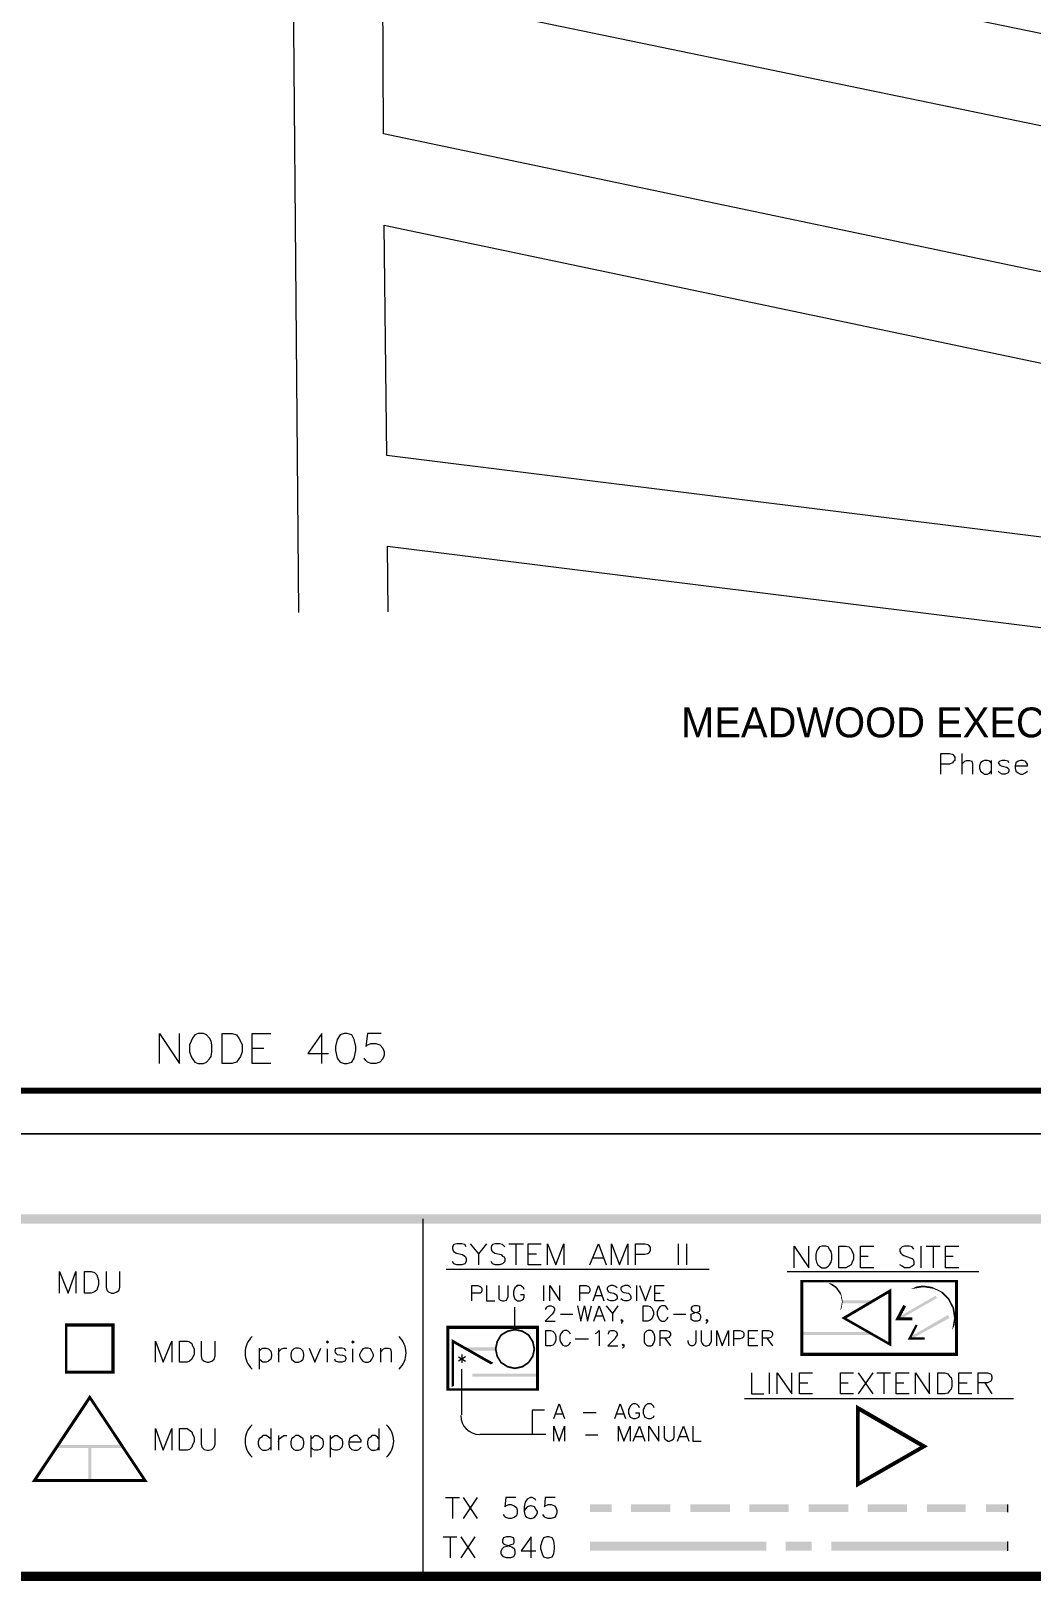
# Model space of a CAD drawing. Header units: millimetres. Extents: x -5 to 817, y 96 to 1062.
# Drawn here: x 405 to 511.7, y 95.7 to 261 of the extents above; entities that cross this region are included whole.
import ezdxf

# ---------------------------------------------------------------- set-up
doc = ezdxf.new("R2010")
doc.units = ezdxf.units.MM
for name, color, linetype in [('PDF_0', 7, 'Continuous'), ('PDF_BLOCK', 7, 'Continuous'), ('PDF_NOTES', 7, 'Continuous')]:
    doc.layers.add(name, color=color, linetype=linetype)
for name, color, linetype, true_color in [('PDF_MDUCOUNT', 8, 'Continuous', 0x808080), ('PDF_MDUCOUNT2', 11, 'Continuous', 0xff7f7f), ('PDF_NODEBOUNDARY', 8, 'Continuous', 0x808080), ('PDF_RDBKGRD', 8, 'Continuous', 0x808080), ('PDF_TEXT', 40, 'Continuous', 0xffbf00)]:
    doc.layers.add(name, color=color, linetype=linetype, true_color=true_color)
doc.styles.add('PDF Stylus BT', font='stylu.ttf')

msp = doc.modelspace()

# ---------------------------------------------------------------- linework, layer by layer
at = {"layer": 'PDF_0', "lineweight": 0}
for points, const_width in [([(2.7, 1061.45), (816.46, 1061.45), (816.46, 96.24), (2.7, 96.24)], 0.989), ([(458.55, 119.69), (458.72, 120.48), (458.55, 121.26), (458.1, 121.96), (457.44, 122.37), (456.65, 122.54), (455.87, 122.37), (455.17, 121.96), (454.76, 121.26), (454.59, 120.48), (454.76, 119.69), (455.17, 119.03), (455.87, 118.58), (456.65, 118.41), (457.44, 118.58), (458.1, 119.03)], 0.184)]:
    msp.add_lwpolyline(points, close=True, dxfattribs=dict(at, const_width=const_width))
for points in [[(7.98, 1056.17), (807.47, 1056.17), (807.47, 143.4), (7.98, 143.4)], [(7.98, 143.4), (807.47, 143.4), (807.47, 1056.17), (7.98, 1056.17)]]:
    msp.add_lwpolyline(points, close=True, dxfattribs=at)
for points in [[(491.41, 124.68, 0.0808, 0.0808, 0), (491.57, 125.5, 0.0808, 0.0808, 0), (491.41, 126.33, 0.162, 0.162, 0), (490.91, 127.03, 0.162, 0.162, 0), (490.25, 127.48, 0, 0, 0), (489.47, 127.65, 0, 0, 0), (488.6, 127.48, 0, 0, 0), (487.94, 127.03, 0, 0, 0), (487.49, 126.33, 0, 0, 0), (487.33, 125.5, 0, 0, 0), (487.49, 124.68, 0, 0, 0), (487.94, 123.98, 0, 0, 0), (488.6, 123.53, 0, 0, 0), (489.47, 123.36, 0, 0, 0), (490.25, 123.53, 0, 0, 0), (490.91, 123.98, 0, 0, 0)], [(503.4, 122.74, 0.163, 0.163, 0), (503.57, 123.77, 0.175, 0.175, 0), (503.4, 124.84, 0.163, 0.163, 0), (502.91, 125.79, 0.184, 0.184, 0), (502.17, 126.54, 0.111, 0.111, 0), (501.22, 126.99, 0.175, 0.175, 0), (500.19, 127.15, 0.184, 0.184, 0), (499.16, 126.99, 0, 0, 0), (498.17, 126.54, 0, 0, 0), (497.47, 125.79, 0, 0, 0), (496.97, 124.84, 0, 0, 0), (496.81, 123.77, 0, 0, 0), (496.97, 122.74, 0, 0, 0), (497.47, 121.84, 0, 0, 0), (498.17, 121.09, 0, 0, 0), (499.16, 120.6, 0, 0, 0), (500.19, 120.43, 0, 0, 0), (501.22, 120.6, 0, 0, 0), (502.17, 121.09, 0, 0, 0), (502.91, 121.84, 0, 0, 0)]]:
    msp.add_lwpolyline(points, format="xyseb", close=True, dxfattribs=at)
at = {"layer": 'PDF_0', "transparency": 33554559}
for points in [[(2.7, 134.82), (2.7, 133.83), (816.46, 134.82)], [(2.7, 133.83), (816.46, 134.82), (816.46, 133.83)]]:
    msp.add_solid(points, dxfattribs=at)
at = {"layer": 'PDF_BLOCK', "lineweight": 0}
for points in [[(446.84, 134.33), (446.84, 96.24)], [(451.46, 131.36), (451.3, 131.61), (450.97, 131.69), (450.47, 131.69), (450.14, 131.61), (449.98, 131.36), (449.98, 131.19), (450.06, 130.95), (450.14, 130.86), (450.39, 130.7), (451.05, 130.53), (451.3, 130.37), (451.38, 130.29), (451.46, 130.12), (451.46, 129.79), (451.3, 129.54), (450.97, 129.46), (450.47, 129.46), (450.14, 129.54), (449.98, 129.79)], [(451.87, 131.69), (452.78, 130.62), (452.78, 129.46)], [(453.6, 131.69), (452.78, 130.62)], [(455.58, 131.36), (455.34, 131.61), (455.01, 131.69), (454.59, 131.69), (454.26, 131.61), (454.1, 131.36), (454.1, 131.19), (454.18, 130.95), (454.26, 130.86), (454.51, 130.7), (455.17, 130.53), (455.34, 130.37), (455.5, 130.29), (455.58, 130.12), (455.58, 129.79), (455.34, 129.54), (455.01, 129.46), (454.59, 129.46), (454.26, 129.54), (454.1, 129.79)], [(456, 131.69), (457.56, 131.69)], [(456.74, 131.69), (456.74, 129.46)], [(459.46, 129.46), (458.06, 129.46), (458.06, 131.69), (459.46, 131.69)], [(458.06, 130.62), (458.96, 130.62)], [(460.12, 129.46), (460.12, 131.69), (461.02, 129.46), (461.85, 131.69), (461.85, 129.46)], [(464.65, 129.46), (465.56, 131.69), (466.38, 129.46)], [(466.96, 129.46), (466.96, 131.69), (467.79, 129.46), (468.69, 131.69), (468.69, 129.46)], [(469.52, 129.46), (469.52, 131.69), (470.51, 131.69), (470.84, 131.61), (470.92, 131.52), (471.08, 131.28), (471.08, 130.95), (470.92, 130.7), (470.84, 130.62), (470.51, 130.53), (469.52, 130.53)], [(474.05, 131.69), (474.05, 129.46)], [(474.96, 131.69), (474.96, 129.46)], [(486.42, 129.13), (486.42, 131.44), (487.98, 129.13), (487.98, 131.44)], [(494.91, 129.13), (493.51, 129.13), (493.51, 131.44), (494.91, 131.44)], [(499.2, 131.11), (499.03, 131.36), (498.7, 131.44), (498.21, 131.44), (497.96, 131.36), (497.71, 131.11), (497.71, 130.86), (497.8, 130.7), (497.96, 130.53), (498.13, 130.45), (498.79, 130.2), (499.03, 130.12), (499.12, 130.04), (499.2, 129.79), (499.2, 129.46), (499.03, 129.3), (498.7, 129.13), (498.21, 129.13), (497.96, 129.3), (497.71, 129.46)], [(499.94, 131.44), (499.94, 129.13)], [(500.52, 131.44), (502, 131.44)], [(501.26, 131.44), (501.26, 129.13)], [(503.98, 129.13), (502.58, 129.13), (502.58, 131.44), (503.98, 131.44)], [(449.32, 128.97), (477.35, 128.97)], [(464.98, 130.2), (466.05, 130.2)], [(493.51, 130.37), (494.33, 130.37)], [(502.58, 130.37), (503.4, 130.37)], [(408.09, 126.41), (408.09, 128.72), (409, 126.41), (409.82, 128.72), (409.82, 126.41)], [(413.04, 128.72), (413.04, 127.07), (413.12, 126.74), (413.29, 126.58), (413.62, 126.41), (413.86, 126.41), (414.19, 126.58), (414.44, 126.74), (414.52, 127.07), (414.52, 128.72)], [(452.04, 125.59), (452.04, 127.24), (452.7, 127.24), (452.94, 127.15), (453.03, 127.07), (453.11, 126.91), (453.11, 126.66), (453.03, 126.49), (452.94, 126.41), (452.7, 126.41), (452.04, 126.41)], [(453.6, 127.24), (453.6, 125.59), (454.51, 125.59)], [(454.92, 127.24), (454.92, 126.08), (454.92, 125.83), (455.09, 125.67), (455.34, 125.59), (455.5, 125.59), (455.75, 125.67), (455.83, 125.83), (455.91, 126.08), (455.91, 127.24)], [(457.64, 126.82), (457.56, 126.99), (457.4, 127.15), (457.23, 127.24), (456.9, 127.24), (456.82, 127.15), (456.65, 126.99), (456.57, 126.82), (456.49, 126.58), (456.49, 126.25), (456.57, 126), (456.65, 125.83), (456.82, 125.67), (456.9, 125.59), (457.23, 125.59), (457.4, 125.67), (457.56, 125.83), (457.64, 126), (457.64, 126.25), (457.23, 126.25)], [(459.71, 127.24), (459.71, 125.59)], [(460.36, 125.59), (460.36, 127.24), (461.44, 125.59), (461.44, 127.24)], [(463.58, 125.59), (463.58, 127.24), (464.24, 127.24), (464.49, 127.15), (464.57, 127.07), (464.65, 126.91), (464.65, 126.66), (464.57, 126.49), (464.49, 126.41), (464.24, 126.41), (463.58, 126.41)], [(464.98, 125.59), (465.56, 127.24), (466.14, 125.59)], [(467.54, 126.99), (467.37, 127.15), (467.13, 127.24), (466.88, 127.24), (466.63, 127.15), (466.47, 126.99), (466.47, 126.82), (466.55, 126.66), (466.63, 126.58), (466.8, 126.49), (467.21, 126.41), (467.37, 126.33), (467.46, 126.25), (467.54, 126.08), (467.54, 125.83), (467.37, 125.67), (467.13, 125.59), (466.88, 125.59), (466.63, 125.67), (466.47, 125.83)], [(469.02, 126.99), (468.86, 127.15), (468.69, 127.24), (468.36, 127.24), (468.11, 127.15), (467.95, 126.99), (467.95, 126.82), (468.03, 126.66), (468.11, 126.58), (468.28, 126.49), (468.77, 126.41), (468.86, 126.33), (468.94, 126.25), (469.02, 126.08), (469.02, 125.83), (468.86, 125.67), (468.69, 125.59), (468.36, 125.59), (468.11, 125.67), (467.95, 125.83)], [(469.6, 127.24), (469.6, 125.59)], [(469.93, 127.24), (470.59, 125.59), (471.17, 127.24)], [(472.57, 125.59), (471.58, 125.59), (471.58, 127.24), (472.57, 127.24)], [(485.68, 128.72), (506.12, 128.72)], [(465.15, 126.16), (465.97, 126.16)], [(471.58, 126.41), (472.15, 126.41)], [(456.65, 122.54), (456.65, 124.93)], [(459.95, 124.68), (459.95, 124.76), (460.04, 124.93), (460.12, 125.01), (460.28, 125.09), (460.53, 125.09), (460.69, 125.01), (460.78, 124.93), (460.86, 124.76), (460.86, 124.6), (460.78, 124.43), (460.61, 124.19), (459.87, 123.44), (460.94, 123.44)], [(461.52, 124.19), (462.84, 124.19)], [(463.33, 125.09), (463.66, 123.44), (464.07, 125.09), (464.4, 123.44), (464.82, 125.09)], [(465.06, 123.44), (465.64, 125.09), (466.22, 123.44)], [(465.23, 124.02), (466.05, 124.02)], [(466.38, 125.09), (467.04, 124.27), (467.04, 123.44)], [(467.62, 125.09), (467.04, 124.27)], [(472.98, 124.68), (472.9, 124.84), (472.73, 125.01), (472.65, 125.09), (472.32, 125.09), (472.15, 125.01), (471.99, 124.84), (471.91, 124.68), (471.83, 124.43), (471.83, 124.1), (471.91, 123.86), (471.99, 123.69), (472.15, 123.53), (472.32, 123.44), (472.65, 123.44), (472.73, 123.53), (472.9, 123.69), (472.98, 123.86)], [(473.56, 124.19), (474.88, 124.19)], [(462.59, 122.04), (462.51, 122.21), (462.34, 122.37), (462.18, 122.45), (461.93, 122.45), (461.77, 122.37), (461.6, 122.21), (461.52, 122.04), (461.44, 121.79), (461.44, 121.46), (461.52, 121.22), (461.6, 121.05), (461.77, 120.89), (461.93, 120.81), (462.18, 120.81), (462.34, 120.89), (462.51, 121.05), (462.59, 121.22)], [(465.23, 122.12), (465.39, 122.21), (465.64, 122.45), (465.64, 120.81)], [(466.63, 122.04), (466.63, 122.12), (466.71, 122.29), (466.71, 122.37), (466.88, 122.45), (467.21, 122.45), (467.37, 122.37), (467.46, 122.29), (467.54, 122.12), (467.54, 121.96), (467.46, 121.79), (467.29, 121.55), (466.55, 120.81), (467.62, 120.81)], [(468.11, 123.53), (468.03, 123.44), (468.03, 123.53), (468.03, 123.61), (468.11, 123.53), (468.11, 123.36), (468.03, 123.28), (468.03, 123.2)], [(472.15, 120.81), (472.15, 122.45), (472.81, 122.45), (473.06, 122.37), (473.14, 122.29), (473.23, 122.12), (473.23, 121.96), (473.14, 121.79), (473.06, 121.71), (472.81, 121.63), (472.15, 121.63)], [(475.95, 122.45), (475.95, 121.22), (475.86, 120.97), (475.78, 120.89), (475.62, 120.81), (475.45, 120.81), (475.29, 120.89), (475.21, 120.97), (475.12, 121.22), (475.12, 121.38)], [(476.52, 122.45), (476.52, 121.3), (476.61, 121.05), (476.77, 120.89), (476.94, 120.81), (477.1, 120.81), (477.35, 120.89), (477.51, 121.05), (477.6, 121.3), (477.6, 122.45)], [(477.18, 123.53), (477.1, 123.44), (477.02, 123.53), (477.1, 123.61), (477.18, 123.53), (477.18, 123.36), (477.1, 123.28), (477.02, 123.2)], [(478.17, 120.81), (478.17, 122.45), (478.75, 120.81), (479.41, 122.45), (479.41, 120.81)], [(479.99, 120.81), (479.99, 122.45), (480.65, 122.45), (480.89, 122.37), (480.98, 122.29), (481.06, 122.12), (481.06, 121.88), (480.98, 121.71), (480.89, 121.63), (480.65, 121.55), (479.99, 121.55)], [(482.54, 120.81), (481.55, 120.81), (481.55, 122.45), (482.54, 122.45)], [(483.04, 120.81), (483.04, 122.45), (483.7, 122.45), (483.94, 122.37), (484.03, 122.29), (484.11, 122.12), (484.11, 121.96), (484.03, 121.79), (483.94, 121.71), (483.7, 121.63), (483.04, 121.63)], [(418.32, 119.07), (418.32, 121.3), (419.14, 119.07), (420.05, 121.3), (420.05, 119.07)], [(423.18, 121.3), (423.18, 119.73), (423.26, 119.4), (423.51, 119.16), (423.84, 119.07), (424.01, 119.07), (424.34, 119.16), (424.58, 119.4), (424.67, 119.73), (424.67, 121.3)], [(463.09, 121.55), (464.49, 121.55)], [(468.28, 120.89), (468.2, 120.81), (468.11, 120.89), (468.2, 120.97), (468.28, 120.89), (468.28, 120.72), (468.2, 120.64), (468.11, 120.56)], [(472.65, 121.63), (473.23, 120.81)], [(481.55, 121.63), (482.21, 121.63)], [(483.53, 121.63), (484.11, 120.81)], [(429.36, 120.56), (429.36, 118.33)], [(429.36, 120.23), (429.61, 120.48), (429.78, 120.56), (430.11, 120.56), (430.35, 120.48), (430.6, 120.23), (430.68, 119.9), (430.68, 119.73), (430.6, 119.4), (430.35, 119.16), (430.11, 119.07), (429.78, 119.07), (429.61, 119.16), (429.36, 119.4)], [(431.43, 120.56), (431.43, 119.07)], [(431.43, 119.9), (431.51, 120.23), (431.76, 120.48), (432, 120.56), (432.33, 120.56)], [(434.72, 120.56), (435.3, 119.07), (435.96, 120.56)], [(436.62, 120.48), (436.62, 119.07)], [(438.6, 120.23), (438.52, 120.48), (438.19, 120.56), (437.86, 120.56), (437.53, 120.48), (437.44, 120.23), (437.53, 120.06), (437.69, 119.9), (438.27, 119.82), (438.52, 119.73), (438.6, 119.49), (438.6, 119.4), (438.52, 119.16), (438.19, 119.07), (437.86, 119.07), (437.53, 119.16), (437.44, 119.4)], [(439.34, 120.48), (439.34, 119.07)], [(442.31, 120.56), (442.31, 119.07)], [(442.31, 120.15), (442.64, 120.48), (442.8, 120.56), (443.13, 120.56), (443.38, 120.48), (443.46, 120.15), (443.46, 119.07)], [(450.64, 119.65), (451.38, 119.16)], [(451.38, 119.65), (450.64, 119.16)], [(450.97, 119.9), (450.97, 118.99)], [(450.97, 113.47), (450.97, 118.33)], [(481.88, 117.92), (481.88, 115.69), (483.2, 115.69)], [(483.78, 117.92), (483.78, 115.69)], [(484.6, 115.69), (484.6, 117.92), (486.17, 115.69), (486.17, 117.92)], [(488.4, 115.69), (487, 115.69), (487, 117.92), (488.4, 117.92)], [(492.77, 115.69), (491.37, 115.69), (491.37, 117.92), (492.77, 117.92)], [(493.26, 117.92), (494.83, 115.69)], [(494.83, 117.92), (493.26, 115.69)], [(495.24, 117.92), (496.72, 117.92)], [(495.98, 117.92), (495.98, 115.69)], [(498.7, 115.69), (497.3, 115.69), (497.3, 117.92), (498.7, 117.92)], [(499.36, 115.69), (499.36, 117.92), (500.85, 115.69), (500.85, 117.92)], [(505.38, 115.69), (503.98, 115.69), (503.98, 117.92), (505.38, 117.92)], [(506.04, 115.69), (506.04, 117.92), (507.03, 117.92), (507.36, 117.84), (507.44, 117.75), (507.52, 117.51), (507.52, 117.34), (507.44, 117.09), (507.36, 117.01), (507.03, 116.85), (506.04, 116.85)], [(487, 116.85), (487.9, 116.85)], [(491.37, 116.85), (492.19, 116.85)], [(497.3, 116.85), (498.13, 116.85)], [(503.98, 116.85), (504.89, 116.85)], [(506.78, 116.85), (507.52, 115.69)], [(460.78, 113.05), (461.35, 114.62), (461.93, 113.05)], [(467.29, 113.05), (467.87, 114.62), (468.44, 113.05)], [(469.93, 114.21), (469.85, 114.37), (469.68, 114.54), (469.52, 114.62), (469.27, 114.62), (469.1, 114.54), (468.94, 114.37), (468.86, 114.21), (468.77, 114.04), (468.77, 113.63), (468.86, 113.38), (468.94, 113.22), (469.1, 113.14), (469.27, 113.05), (469.52, 113.05), (469.68, 113.14), (469.85, 113.22), (469.93, 113.38), (469.93, 113.63), (469.52, 113.63)], [(471.5, 114.21), (471.41, 114.37), (471.25, 114.54), (471.17, 114.62), (470.84, 114.62), (470.67, 114.54), (470.51, 114.37), (470.42, 114.21), (470.34, 114.04), (470.34, 113.63), (470.42, 113.38), (470.51, 113.22), (470.67, 113.14), (470.84, 113.05), (471.17, 113.05), (471.25, 113.14), (471.41, 113.22), (471.5, 113.38)], [(481.14, 115.2), (509.83, 115.2)], [(459.79, 113.96), (458.47, 113.96), (458.47, 111.41)], [(460.94, 113.55), (461.77, 113.55)], [(463.91, 113.71), (465.31, 113.71)], [(467.46, 113.55), (468.28, 113.55)], [(418.32, 109.67), (418.32, 111.98), (419.14, 109.67), (420.05, 111.98), (420.05, 109.67)], [(423.18, 111.98), (423.18, 110.33), (423.26, 110), (423.51, 109.76), (423.84, 109.67), (424.01, 109.67), (424.34, 109.76), (424.58, 110), (424.67, 110.33), (424.67, 111.98)], [(430.6, 110.91), (430.35, 111.08), (430.11, 111.24), (429.78, 111.24), (429.61, 111.08), (429.36, 110.91), (429.28, 110.58), (429.28, 110.33), (429.36, 110), (429.61, 109.76), (429.78, 109.67), (430.11, 109.67), (430.35, 109.76), (430.6, 110)], [(430.6, 111.98), (430.6, 109.67)], [(431.43, 111.24), (431.43, 109.67)], [(431.43, 110.58), (431.51, 110.91), (431.76, 111.08), (432, 111.24), (432.33, 111.24)], [(434.89, 111.24), (434.89, 108.93)], [(434.89, 110.91), (435.14, 111.08), (435.3, 111.24), (435.63, 111.24), (435.88, 111.08), (436.13, 110.91), (436.21, 110.58), (436.21, 110.33), (436.13, 110), (435.88, 109.76), (435.63, 109.67), (435.3, 109.67), (435.14, 109.76), (434.89, 110)], [(436.95, 111.24), (436.95, 108.93)], [(436.95, 110.91), (437.2, 111.08), (437.44, 111.24), (437.69, 111.24), (437.94, 111.08), (438.19, 110.91), (438.27, 110.58), (438.27, 110.33), (438.19, 110), (437.94, 109.76), (437.69, 109.67), (437.44, 109.67), (437.2, 109.76), (436.95, 110)], [(438.93, 110.58), (440.25, 110.58), (440.25, 110.75), (440.08, 110.99), (440, 111.08), (439.84, 111.24), (439.51, 111.24), (439.26, 111.08), (439.01, 110.91), (438.93, 110.58), (438.93, 110.33), (439.01, 110), (439.26, 109.76), (439.51, 109.67), (439.84, 109.67), (440, 109.76), (440.25, 110)], [(442.14, 110.91), (441.98, 111.08), (441.73, 111.24), (441.4, 111.24), (441.24, 111.08), (440.99, 110.91), (440.91, 110.58), (440.91, 110.33), (440.99, 110), (441.24, 109.76), (441.4, 109.67), (441.73, 109.67), (441.98, 109.76), (442.14, 110)], [(442.14, 111.98), (442.14, 109.67)], [(452.94, 111.41), (459.95, 111.41)], [(460.78, 110.66), (460.78, 112.23), (461.35, 110.66), (461.93, 112.23), (461.93, 110.66)], [(464.16, 111.32), (465.48, 111.32)], [(467.7, 110.66), (467.7, 112.23), (468.28, 110.66), (468.94, 112.23), (468.94, 110.66)], [(469.27, 110.66), (469.93, 112.23), (470.51, 110.66)], [(469.52, 111.16), (470.26, 111.16)], [(470.92, 110.66), (470.92, 112.23), (471.99, 110.66), (471.99, 112.23)], [(472.57, 112.23), (472.57, 111.08), (472.65, 110.91), (472.81, 110.75), (472.98, 110.66), (473.14, 110.66), (473.39, 110.75), (473.56, 110.91), (473.64, 111.08), (473.64, 112.23)], [(473.97, 110.66), (474.63, 112.23), (475.21, 110.66)], [(474.22, 111.16), (474.96, 111.16)], [(475.62, 112.23), (475.62, 110.66), (476.52, 110.66)], [(449.23, 104.65), (450.72, 104.65)], [(449.98, 104.65), (449.98, 102.42)], [(451.13, 104.65), (452.61, 102.42)], [(452.61, 104.65), (451.13, 102.42)], [(456.74, 104.65), (455.67, 104.65), (455.58, 103.66), (455.67, 103.74), (456, 103.9), (456.24, 103.9), (456.57, 103.74), (456.82, 103.57), (456.9, 103.24), (456.9, 103), (456.82, 102.67), (456.57, 102.5), (456.24, 102.42), (456, 102.42), (455.67, 102.5), (455.58, 102.58), (455.42, 102.83)], [(458.88, 104.32), (458.8, 104.48), (458.47, 104.65), (458.3, 104.65), (457.97, 104.48), (457.73, 104.15), (457.64, 103.66), (457.64, 103.16), (457.73, 102.67), (457.97, 102.5), (458.3, 102.42), (458.39, 102.42), (458.72, 102.5), (458.88, 102.67), (459.05, 103), (459.05, 103.16), (458.88, 103.41), (458.72, 103.66), (458.39, 103.74), (458.3, 103.74), (457.97, 103.66), (457.73, 103.41), (457.64, 103.16)], [(460.94, 104.65), (459.87, 104.65), (459.79, 103.66), (459.87, 103.74), (460.2, 103.9), (460.53, 103.9), (460.86, 103.74), (461.02, 103.57), (461.11, 103.24), (461.11, 103), (461.02, 102.67), (460.86, 102.5), (460.53, 102.42), (460.2, 102.42), (459.87, 102.5), (459.79, 102.58), (459.62, 102.83)], [(448.99, 100.44), (450.47, 100.44)], [(449.73, 100.44), (449.73, 98.21)], [(450.88, 100.44), (452.37, 98.21)], [(452.37, 100.44), (450.88, 98.21)], [(458.39, 98.21), (458.39, 100.44), (457.31, 98.96), (458.88, 98.96)]]:
    msp.add_lwpolyline(points, dxfattribs=at)
for points in [[(489.39, 131.44), (489.14, 131.36), (488.97, 131.11), (488.81, 130.86), (488.73, 130.53), (488.73, 130.04), (488.81, 129.71), (488.97, 129.46), (489.14, 129.3), (489.39, 129.13), (489.8, 129.13), (490.05, 129.3), (490.21, 129.46), (490.38, 129.71), (490.46, 130.04), (490.46, 130.53), (490.38, 130.86), (490.21, 131.11), (490.05, 131.36), (489.8, 131.44)], [(491.2, 129.13), (491.2, 131.44), (491.94, 131.44), (492.27, 131.36), (492.52, 131.11), (492.6, 130.86), (492.77, 130.53), (492.77, 130.04), (492.6, 129.71), (492.52, 129.46), (492.27, 129.3), (491.94, 129.13)], [(410.73, 126.41), (410.73, 128.72), (411.47, 128.72), (411.8, 128.64), (412.05, 128.39), (412.13, 128.14), (412.22, 127.81), (412.22, 127.32), (412.13, 126.99), (412.05, 126.74), (411.8, 126.58), (411.47, 126.41)], [(470.34, 123.44), (470.34, 125.09), (470.84, 125.09), (471.08, 125.01), (471.25, 124.84), (471.33, 124.68), (471.41, 124.43), (471.41, 124.1), (471.33, 123.86), (471.25, 123.69), (471.08, 123.53), (470.84, 123.44)], [(475.78, 125.09), (475.54, 125.01), (475.45, 124.84), (475.45, 124.68), (475.54, 124.52), (475.7, 124.43), (476.03, 124.35), (476.28, 124.27), (476.36, 124.19), (476.44, 124.02), (476.44, 123.77), (476.36, 123.61), (476.36, 123.53), (476.11, 123.44), (475.78, 123.44), (475.54, 123.53), (475.45, 123.61), (475.45, 123.77), (475.45, 124.02), (475.45, 124.19), (475.62, 124.27), (475.86, 124.35), (476.19, 124.43), (476.36, 124.52), (476.36, 124.68), (476.36, 124.84), (476.36, 125.01), (476.11, 125.09)], [(459.95, 120.81), (459.95, 122.45), (460.45, 122.45), (460.69, 122.37), (460.86, 122.21), (460.94, 122.04), (461.02, 121.79), (461.02, 121.46), (460.94, 121.22), (460.86, 121.05), (460.69, 120.89), (460.45, 120.81)], [(470.84, 122.45), (470.67, 122.37), (470.51, 122.21), (470.42, 122.04), (470.42, 121.79), (470.42, 121.46), (470.42, 121.22), (470.51, 121.05), (470.67, 120.89), (470.84, 120.81), (471.17, 120.81), (471.33, 120.89), (471.41, 121.05), (471.5, 121.22), (471.58, 121.46), (471.58, 121.79), (471.5, 122.04), (471.41, 122.21), (471.33, 122.37), (471.17, 122.45)], [(420.87, 119.07), (420.87, 121.3), (421.7, 121.3), (421.94, 121.22), (422.19, 121.05), (422.27, 120.81), (422.44, 120.48), (422.44, 119.9), (422.27, 119.57), (422.19, 119.4), (421.94, 119.16), (421.7, 119.07)], [(436.54, 121.22), (436.62, 121.13), (436.78, 121.22), (436.62, 121.3)], [(439.26, 121.22), (439.34, 121.13), (439.51, 121.22), (439.34, 121.3)], [(433.24, 120.56), (433.07, 120.48), (432.83, 120.23), (432.74, 119.9), (432.74, 119.73), (432.83, 119.4), (433.07, 119.16), (433.24, 119.07), (433.57, 119.07), (433.82, 119.16), (434.06, 119.4), (434.15, 119.73), (434.15, 119.9), (434.06, 120.23), (433.82, 120.48), (433.57, 120.56)], [(440.66, 120.56), (440.41, 120.48), (440.25, 120.23), (440.08, 119.9), (440.08, 119.73), (440.25, 119.4), (440.41, 119.16), (440.66, 119.07), (440.99, 119.07), (441.24, 119.16), (441.4, 119.4), (441.57, 119.73), (441.57, 119.9), (441.4, 120.23), (441.24, 120.48), (440.99, 120.56)], [(501.75, 115.69), (501.75, 117.92), (502.5, 117.92), (502.83, 117.84), (502.99, 117.59), (503.16, 117.42), (503.24, 117.09), (503.24, 116.52), (503.16, 116.19), (502.99, 116.02), (502.83, 115.78), (502.5, 115.69)], [(420.87, 109.67), (420.87, 111.98), (421.7, 111.98), (421.94, 111.82), (422.19, 111.65), (422.27, 111.41), (422.44, 111.08), (422.44, 110.58), (422.27, 110.25), (422.19, 110), (421.94, 109.76), (421.7, 109.67)], [(433.24, 111.24), (433.07, 111.08), (432.83, 110.91), (432.74, 110.58), (432.74, 110.33), (432.83, 110), (433.07, 109.76), (433.24, 109.67), (433.57, 109.67), (433.82, 109.76), (434.06, 110), (434.15, 110.33), (434.15, 110.58), (434.06, 110.91), (433.82, 111.08), (433.57, 111.24)], [(455.75, 100.44), (455.42, 100.36), (455.34, 100.11), (455.34, 99.86), (455.42, 99.7), (455.58, 99.62), (456.08, 99.45), (456.32, 99.37), (456.57, 99.2), (456.65, 98.96), (456.65, 98.63), (456.57, 98.46), (456.49, 98.3), (456.16, 98.21), (455.75, 98.21), (455.42, 98.3), (455.34, 98.46), (455.17, 98.63), (455.17, 98.96), (455.34, 99.2), (455.5, 99.37), (455.83, 99.45), (456.24, 99.62), (456.49, 99.7), (456.57, 99.86), (456.57, 100.11), (456.49, 100.36), (456.16, 100.44)], [(460.04, 100.44), (459.71, 100.36), (459.54, 100.03), (459.38, 99.45), (459.38, 99.2), (459.54, 98.63), (459.71, 98.3), (460.04, 98.21), (460.28, 98.21), (460.61, 98.3), (460.78, 98.63), (460.86, 99.2), (460.86, 99.45), (460.78, 100.03), (460.61, 100.36), (460.28, 100.44)]]:
    msp.add_lwpolyline(points, close=True, dxfattribs=at)
for points in [[(487.24, 127.69, 0.247, 0.247, 0), (503.73, 127.69, 0.33, 0.33, 0), (503.73, 119.9, 0.33, 0.33, 0), (487.24, 119.9, 0.33, 0.33, 0)], [(496.64, 120.97, 0.33, 0.33, 0), (496.64, 126.66, 0.294, 0.294, 0), (491.74, 123.77, 0.265, 0.265, 0)], [(459.05, 116.15, 0.247, 0.247, 0), (449.48, 116.15, 0.33, 0.33, 0), (449.48, 122.78, 0.33, 0.33, 0), (459.05, 122.78, 0.33, 0.33, 0)], [(450.02, 116.48, 0.247, 0.247, 0), (450.02, 121.3, 0.286, 0.286, 0), (454.22, 118.91, 0, 0, 0)], [(500.27, 110.09, 0.437, 0.437, 0), (493.22, 114.17, 0.412, 0.412, 0), (493.22, 106.05, 0.412, 0.412, 0)]]:
    msp.add_lwpolyline(points, format="xyseb", close=True, dxfattribs=at)
for points, const_width in [([(499.03, 123.69), (497.47, 123.69), (498.21, 125.09)], 0.33), ([(500.35, 121.59), (498.74, 121.59), (499.49, 123.03)], 0.247)]:
    msp.add_lwpolyline(points, dxfattribs=dict(at, const_width=const_width))
for centre, radius, start, end in [((430.25, 120.06), 2.38, 133.2832, 226.7168), ((442.66, 120.06), 2.38, 313.2832, 46.7168), ((430.23, 110.66), 2.36, 132.8789, 227.1211), ((441.36, 110.66), 2.36, 312.8789, 47.1211), ((452.89, 113.38), 2.02, 180, 270)]:
    msp.add_arc(centre, radius, start, end, dxfattribs=at)
at = {"layer": 'PDF_BLOCK', "transparency": 33554559}
for points in [[(491.61, 125.67), (491.61, 125.34), (494.66, 125.67)], [(491.61, 125.34), (494.66, 125.67), (494.66, 125.34)], [(501.51, 126.16), (497.55, 123.53), (497.38, 123.77)], [(501.67, 125.92), (501.51, 126.16), (497.55, 123.53)], [(502.83, 124.1), (498.79, 121.46), (498.7, 121.71)], [(502.99, 123.77), (502.83, 124.1), (498.79, 121.46)], [(494.66, 121.96), (494.66, 122.29), (487.24, 121.96)], [(494.66, 122.29), (487.24, 121.96), (487.24, 122.29)], [(454.59, 120.31), (454.59, 120.64), (451.38, 120.31)], [(454.59, 120.64), (451.38, 120.31), (451.38, 120.64)], [(452.12, 117.84), (452.12, 117.51), (459.05, 117.84)], [(452.12, 117.51), (459.05, 117.84), (459.05, 117.51)]]:
    msp.add_solid(points, dxfattribs=at)
at = {"layer": 'PDF_MDUCOUNT', "lineweight": 0}
for points in [[(408.79, 118, 0.247, 0.247, 0), (408.79, 123.03, 0.33, 0.33, 0), (413.78, 123.03, 0.33, 0.33, 0), (413.78, 118, 0.33, 0.33, 0)], [(411.31, 115.32, 0.298, 0.298, 0), (417.2, 106.46, 0.33, 0.33, 0), (405.41, 106.46, 0.319, 0.319, 0)]]:
    msp.add_lwpolyline(points, format="xyseb", close=True, dxfattribs=at)
at = {"layer": 'PDF_MDUCOUNT', "transparency": 33554559}
for points in [[(407.85, 110.25), (407.85, 109.92), (414.85, 110.25)], [(407.85, 109.92), (414.85, 110.25), (414.85, 109.92)], [(411.47, 110.09), (411.14, 110.09), (411.47, 106.46)], [(411.14, 110.09), (411.47, 106.46), (411.14, 106.46)]]:
    msp.add_solid(points, dxfattribs=at)
at = {"layer": 'PDF_MDUCOUNT2', "lineweight": 0}
msp.add_lwpolyline([(509.17, 103.9), (509.17, 103.08)], dxfattribs=at)
at = {"layer": 'PDF_MDUCOUNT2', "color": 12, "lineweight": 0, "true_color": 0xb80000}
msp.add_lwpolyline([(509.17, 99.95), (509.17, 98.96)], dxfattribs=at)
at = {"layer": 'PDF_MDUCOUNT2', "transparency": 33554559}
for points in [[(464.65, 103.9), (464.65, 103.08), (466.96, 103.9)], [(464.65, 103.08), (466.96, 103.9), (466.96, 103.08)], [(469.02, 103.9), (469.02, 103.08), (473.23, 103.9)], [(469.02, 103.08), (473.23, 103.9), (473.23, 103.08)], [(475.37, 103.9), (475.37, 103.08), (479.58, 103.9)], [(475.37, 103.08), (479.58, 103.9), (479.58, 103.08)], [(481.64, 103.9), (481.64, 103.08), (485.84, 103.9)], [(481.64, 103.08), (485.84, 103.9), (485.84, 103.08)], [(487.98, 103.9), (487.98, 103.08), (492.19, 103.9)], [(487.98, 103.08), (492.19, 103.9), (492.19, 103.08)], [(494.25, 103.9), (494.25, 103.08), (498.46, 103.9)], [(494.25, 103.08), (498.46, 103.9), (498.46, 103.08)], [(500.6, 103.9), (500.6, 103.08), (504.72, 103.9)], [(500.6, 103.08), (504.72, 103.9), (504.72, 103.08)], [(506.87, 103.9), (506.87, 103.08), (509.17, 103.9)], [(506.87, 103.08), (509.17, 103.9), (509.17, 103.08)]]:
    msp.add_solid(points, dxfattribs=at)
at = {"layer": 'PDF_MDUCOUNT2', "color": 12, "true_color": 0xb80000, "transparency": 33554559}
for points in [[(464.65, 99.95), (464.65, 98.96), (483.45, 99.95)], [(464.65, 98.96), (483.45, 99.95), (483.45, 98.96)], [(485.51, 99.95), (485.51, 98.96), (488.31, 99.95)], [(485.51, 98.96), (488.31, 99.95), (488.31, 98.96)], [(490.38, 99.95), (490.38, 98.96), (509.17, 99.95)], [(490.38, 98.96), (509.17, 99.95), (509.17, 98.96)]]:
    msp.add_solid(points, dxfattribs=at)
at = {"layer": 'PDF_NODEBOUNDARY', "lineweight": 0}
msp.add_lwpolyline([(627.65, 148.01, 0.66, 0.66, 0), (129.17, 148.01, 0.66, 0.66, 0), (129.17, 225.6, 0.66, 0.66, 0), (187.59, 225.6, 0.577, 0.577, 0), (187.59, 424.46, 0.577, 0.577, 0), (187.59, 475.66, 0.659, 0.659, 0), (125.63, 475.58, 0.659, 0.659, 0), (125.75, 746.99, 0.577, 0.577, 0), (125.75, 765.96, 0.628, 0.628, 0), (80.32, 880.02, 0, 0, 0)], format="xyseb", dxfattribs=at)
at = {"layer": 'PDF_NODEBOUNDARY', "lineweight": 9}
for points in [[(418.73, 150.9), (418.73, 154.11), (420.87, 150.9), (420.87, 154.11)], [(430.6, 150.9), (428.62, 150.9), (428.62, 154.11), (430.6, 154.11)], [(436.04, 150.9), (436.04, 154.11), (434.56, 151.97), (436.78, 151.97)], [(442.39, 154.11), (440.91, 154.11), (440.74, 152.71), (440.91, 152.88), (441.32, 153.04), (441.81, 153.04), (442.23, 152.88), (442.56, 152.55), (442.72, 152.14), (442.72, 151.81), (442.56, 151.39), (442.23, 151.06), (441.81, 150.9), (441.32, 150.9), (440.91, 151.06), (440.74, 151.23), (440.58, 151.48)], [(428.62, 152.55), (429.86, 152.55)]]:
    msp.add_lwpolyline(points, dxfattribs=at)
for points in [[(422.85, 154.11), (422.52, 153.95), (422.27, 153.62), (422.11, 153.29), (421.94, 152.88), (421.94, 152.14), (422.11, 151.64), (422.27, 151.39), (422.52, 151.06), (422.85, 150.9), (423.43, 150.9), (423.76, 151.06), (424.09, 151.39), (424.25, 151.64), (424.34, 152.14), (424.34, 152.88), (424.25, 153.29), (424.09, 153.62), (423.76, 153.95), (423.43, 154.11)], [(425.41, 150.9), (425.41, 154.11), (426.48, 154.11), (426.97, 153.95), (427.22, 153.62), (427.39, 153.29), (427.55, 152.88), (427.55, 152.14), (427.39, 151.64), (427.22, 151.39), (426.97, 151.06), (426.48, 150.9)], [(438.43, 154.11), (438.02, 153.95), (437.69, 153.45), (437.53, 152.71), (437.53, 152.3), (437.69, 151.48), (438.02, 151.06), (438.43, 150.9), (438.76, 150.9), (439.26, 151.06), (439.51, 151.48), (439.67, 152.3), (439.67, 152.71), (439.51, 153.45), (439.26, 153.95), (438.76, 154.11)]]:
    msp.add_lwpolyline(points, close=True, dxfattribs=at)
at = {"layer": 'PDF_NOTES', "lineweight": 0}
for points in [[(502.08, 181.73), (502.08, 183.96), (502.99, 183.96), (503.32, 183.88), (503.4, 183.79), (503.57, 183.55), (503.57, 183.22), (503.4, 183.05), (503.32, 182.97), (502.99, 182.81), (502.08, 182.81)], [(504.31, 183.96), (504.31, 181.73)], [(504.31, 182.81), (504.64, 183.14), (504.8, 183.22), (505.13, 183.22), (505.38, 183.14), (505.46, 182.81), (505.46, 181.73)], [(507.44, 182.97), (507.28, 183.14), (507.03, 183.22), (506.7, 183.22), (506.54, 183.14), (506.29, 182.97), (506.21, 182.64), (506.21, 182.39), (506.29, 182.06), (506.54, 181.9), (506.7, 181.73), (507.03, 181.73), (507.28, 181.9), (507.44, 182.06)], [(507.44, 183.22), (507.44, 181.73)], [(509.34, 182.97), (509.26, 183.14), (508.93, 183.22), (508.6, 183.22), (508.35, 183.14), (508.18, 182.97), (508.35, 182.72), (508.51, 182.64), (509.09, 182.48), (509.26, 182.39), (509.34, 182.23), (509.34, 182.06), (509.26, 181.9), (508.93, 181.73), (508.6, 181.73), (508.35, 181.9), (508.18, 182.06)], [(510, 182.64), (511.32, 182.64), (511.32, 182.81), (511.15, 183.05), (511.07, 183.14), (510.82, 183.22), (510.58, 183.22), (510.33, 183.14), (510.08, 182.97), (510, 182.64), (510, 182.39), (510.08, 182.06), (510.33, 181.9), (510.58, 181.73), (510.82, 181.73), (511.07, 181.9), (511.32, 182.06)]]:
    msp.add_lwpolyline(points, dxfattribs=at)
at = {"layer": 'PDF_RDBKGRD', "lineweight": 0}
for points in [[(365.8, 292.96), (325.4, 288.83), (321.61, 294.11), (321.28, 304.75), (364.4, 308.87), (432.74, 294.52), (433.57, 198.97)], [(443.13, 199.05), (443.05, 206.06), (525.33, 195.83), (549.16, 193.52), (600.2, 189.57), (627.65, 193.85), (646.94, 196.82), (657.91, 209.11), (653.62, 243.65), (667.31, 244.31), (672.17, 205.73)]]:
    msp.add_lwpolyline(points, dxfattribs=at)
for points in [[(442.47, 275.15), (442.31, 292.54), (525.17, 275.06), (549.16, 271.02), (557.41, 269.62), (554.52, 251.9), (549.16, 252.97), (527.06, 257.75)], [(525.09, 248.35), (549.16, 243.24), (552.95, 242.42), (550.4, 227.74), (549.16, 227.99), (526.82, 232.36), (442.64, 250), (442.56, 265.42)], [(546.69, 202.84), (526.49, 205.31), (442.97, 215.7), (442.72, 240.27), (524.84, 223.04), (548.83, 218.26)]]:
    msp.add_lwpolyline(points, close=True, dxfattribs=at)

# ---------------------------------------------------------------- texts
at = {"layer": 'PDF_TEXT', "color": 7, "insert": (474.37, 187.24), "char_height": 3.1828, "attachment_point": 4, "style": 'PDF Stylus BT'}
msp.add_mtext('MEADWOOD EXECUTIVE VILLAGE', dxfattribs=at)

doc.saveas('drawing.dxf')
